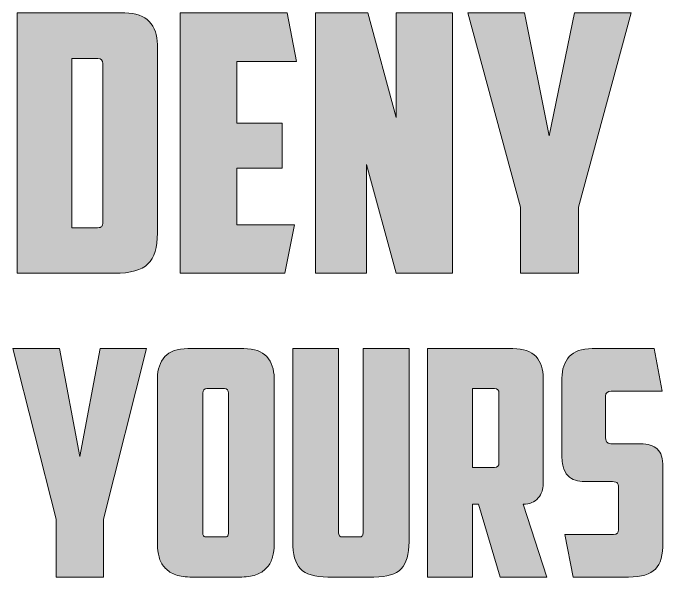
# Model space of a CAD drawing. Header units: inches. Extents: x 0.5 to 14.5, y -15.7 to -1.1.
# Drawn here: x 6.27 to 14.42, y -15.74 to -8.67 of the extents above; entities that cross this region are included whole.
import ezdxf

# ---------------------------------------------------------------- set-up
doc = ezdxf.new("R2010")
doc.units = ezdxf.units.IN
doc.header["$MEASUREMENT"] = 0
doc.layers.add('Layer 1', color=7, linetype='Continuous')

# ---------------------------------------------------------------- blocks, each defined once
blk = doc.blocks.new('block 4')
at = {"layer": 'Layer 1', "true_color": 0xf2f2f2}
h = blk.add_hatch(color=7, dxfattribs=at)
h.dxf.hatch_style = 2
h.paths.add_polyline_path([(7.4068, -15.7366), (6.8122, -15.7366), (6.8122, -15.0103), (6.2719, -12.8747), (6.8549, -12.8747), (7.1076, -14.2247), (7.3641, -12.8747), (7.9471, -12.8747), (7.4068, -15.0103)])
h = blk.add_hatch(color=7, dxfattribs=at)
h.dxf.hatch_style = 2
edge = h.paths.add_edge_path()
edge.add_spline(control_points=[(9.5445, -15.33), (9.5445, -15.3853), (9.538, -15.4373), (9.525, -15.4859), (9.512, -15.5346), (9.49, -15.5774), (9.4589, -15.6142), (9.4279, -15.6511), (9.3864, -15.6807), (9.3346, -15.703), (9.2827, -15.7254), (9.218, -15.7366), (9.1402, -15.7366), (9.1402, -15.7366), (8.4873, -15.7366), (8.4873, -15.7366), (8.4096, -15.7366), (8.3448, -15.7254), (8.293, -15.703), (8.2411, -15.6807), (8.1997, -15.6511), (8.1686, -15.6142), (8.1375, -15.5774), (8.1155, -15.5346), (8.1025, -15.4859), (8.0895, -15.4373), (8.0831, -15.3853), (8.0831, -15.33), (8.0831, -15.33), (8.0831, -13.2458), (8.0831, -13.2458), (8.0831, -13.1327), (8.1135, -13.0425), (8.1744, -12.9754), (8.2353, -12.9083), (8.3318, -12.8747), (8.464, -12.8747), (8.464, -12.8747), (9.1636, -12.8747), (9.1636, -12.8747), (9.2957, -12.8747), (9.3922, -12.9083), (9.4531, -12.9754), (9.514, -13.0425), (9.5445, -13.1327), (9.5445, -13.2458), (9.5445, -13.2458), (9.5445, -15.33), (9.5445, -15.33)], knot_values=[0, 0, 0, 0, 1, 1, 1, 2, 2, 2, 3, 3, 3, 4, 4, 4, 5, 5, 5, 6, 6, 6, 7, 7, 7, 8, 8, 8, 9, 9, 9, 10, 10, 10, 11, 11, 11, 12, 12, 12, 13, 13, 13, 14, 14, 14, 15, 15, 15, 16, 16, 16, 16], degree=3, periodic=1)
edge = h.paths.add_edge_path()
edge.add_spline(control_points=[(8.7011, -13.3761), (8.6674, -13.3761), (8.6505, -13.3945), (8.6505, -13.4313), (8.6505, -13.4313), (8.6505, -15.1761), (8.6505, -15.1761), (8.6505, -15.1972), (8.6538, -15.2123), (8.6603, -15.2214), (8.6667, -15.2307), (8.6816, -15.2353), (8.7049, -15.2353), (8.7049, -15.2353), (8.9187, -15.2353), (8.9187, -15.2353), (8.942, -15.2353), (8.9569, -15.2307), (8.9634, -15.2214), (8.9698, -15.2123), (8.9731, -15.1972), (8.9731, -15.1761), (8.9731, -15.1761), (8.9731, -13.4313), (8.9731, -13.4313), (8.9731, -13.3945), (8.9562, -13.3761), (8.9226, -13.3761), (8.9226, -13.3761), (8.7011, -13.3761), (8.7011, -13.3761)], knot_values=[0, 0, 0, 0, 1, 1, 1, 2, 2, 2, 3, 3, 3, 4, 4, 4, 5, 5, 5, 6, 6, 6, 7, 7, 7, 8, 8, 8, 9, 9, 9, 10, 10, 10, 10], degree=3, periodic=1)
h = blk.add_hatch(color=7, dxfattribs=at)
h.dxf.hatch_style = 2
edge = h.paths.add_edge_path()
edge.add_spline(control_points=[(10.2168, -15.7366), (10.0536, -15.7366), (9.9395, -15.7024), (9.8748, -15.6339), (9.81, -15.5655), (9.7776, -15.4524), (9.7776, -15.2945), (9.7776, -15.2945), (9.7776, -12.8747), (9.7776, -12.8747), (9.7776, -12.8747), (10.3528, -12.8747), (10.3528, -12.8747), (10.3528, -12.8747), (10.3528, -15.1721), (10.3528, -15.1721), (10.3528, -15.1932), (10.356, -15.209), (10.3625, -15.2195), (10.369, -15.23), (10.3839, -15.2353), (10.4072, -15.2353), (10.4072, -15.2353), (10.6055, -15.2353), (10.6055, -15.2353), (10.6288, -15.2353), (10.6437, -15.23), (10.6502, -15.2195), (10.6566, -15.209), (10.6599, -15.1932), (10.6599, -15.1721), (10.6599, -15.1721), (10.6599, -12.8747), (10.6599, -12.8747), (10.6599, -12.8747), (11.2351, -12.8747), (11.2351, -12.8747), (11.2351, -12.8747), (11.2351, -15.2945), (11.2351, -15.2945), (11.2351, -15.4524), (11.2027, -15.5655), (11.1379, -15.6339), (11.0731, -15.7024), (10.9591, -15.7366), (10.7959, -15.7366), (10.7959, -15.7366), (10.2168, -15.7366), (10.2168, -15.7366)], knot_values=[0, 0, 0, 0, 1, 1, 1, 2, 2, 2, 3, 3, 3, 4, 4, 4, 5, 5, 5, 6, 6, 6, 7, 7, 7, 8, 8, 8, 9, 9, 9, 10, 10, 10, 11, 11, 11, 12, 12, 12, 13, 13, 13, 14, 14, 14, 15, 15, 15, 16, 16, 16, 16], degree=3, periodic=1)
h = blk.add_hatch(color=7, dxfattribs=at)
h.dxf.hatch_style = 2
edge = h.paths.add_edge_path()
edge.add_spline(control_points=[(12.918, -14.5721), (12.918, -14.6353), (12.8966, -14.6932), (12.8539, -14.7458), (12.8111, -14.7985), (12.7482, -14.8247), (12.6653, -14.8247), (12.6653, -14.8247), (12.9607, -15.7366), (12.9607, -15.7366), (12.9607, -15.7366), (12.3777, -15.7366), (12.3777, -15.7366), (12.3777, -15.7366), (12.1057, -14.8247), (12.1057, -14.8247), (12.1057, -14.8247), (12.0318, -14.8247), (12.0318, -14.8247), (12.0318, -14.8247), (12.0318, -15.7366), (12.0318, -15.7366), (12.0318, -15.7366), (11.4683, -15.7366), (11.4683, -15.7366), (11.4683, -15.7366), (11.4683, -12.8747), (11.4683, -12.8747), (11.4683, -12.8747), (12.5371, -12.8747), (12.5371, -12.8747), (12.6692, -12.8747), (12.7657, -12.9083), (12.8266, -12.9754), (12.8875, -13.0425), (12.918, -13.1327), (12.918, -13.2458), (12.918, -13.2458), (12.918, -14.5721), (12.918, -14.5721)], knot_values=[0, 0, 0, 0, 1, 1, 1, 2, 2, 2, 3, 3, 3, 4, 4, 4, 5, 5, 5, 6, 6, 6, 7, 7, 7, 8, 8, 8, 9, 9, 9, 10, 10, 10, 11, 11, 11, 12, 12, 12, 13, 13, 13, 13], degree=3, periodic=1)
edge = h.paths.add_edge_path()
edge.add_spline(control_points=[(12.0318, -13.3761), (12.0318, -13.3761), (12.0318, -14.3629), (12.0318, -14.3629), (12.0318, -14.3629), (12.3078, -14.3629), (12.3078, -14.3629), (12.344, -14.3629), (12.3622, -14.3432), (12.3622, -14.3037), (12.3622, -14.3037), (12.3622, -13.4353), (12.3622, -13.4353), (12.3622, -13.3958), (12.344, -13.3761), (12.3078, -13.3761), (12.3078, -13.3761), (12.0318, -13.3761), (12.0318, -13.3761)], knot_values=[0, 0, 0, 0, 1, 1, 1, 2, 2, 2, 3, 3, 3, 4, 4, 4, 5, 5, 5, 6, 6, 6, 6], degree=3, periodic=1)
h = blk.add_hatch(color=7, dxfattribs=at)
h.dxf.hatch_style = 2
edge = h.paths.add_edge_path()
edge.add_spline(control_points=[(13.2911, -15.7366), (13.2911, -15.7366), (13.19, -15.2037), (13.19, -15.2037), (13.19, -15.2037), (13.7963, -15.2037), (13.7963, -15.2037), (13.8404, -15.2037), (13.8624, -15.184), (13.8624, -15.1445), (13.8624, -15.1445), (13.8624, -14.6234), (13.8624, -14.6234), (13.8624, -14.5839), (13.8547, -14.5603), (13.8391, -14.5524), (13.8236, -14.5445), (13.7963, -14.5405), (13.7575, -14.5405), (13.7575, -14.5405), (13.466, -14.5405), (13.466, -14.5405), (13.4245, -14.5405), (13.385, -14.5373), (13.3474, -14.5307), (13.3099, -14.5241), (13.2762, -14.509), (13.2464, -14.4853), (13.2166, -14.4616), (13.1933, -14.4287), (13.1764, -14.3866), (13.1596, -14.3445), (13.1512, -14.2879), (13.1512, -14.2168), (13.1512, -14.2168), (13.1512, -13.2458), (13.1512, -13.2458), (13.1512, -13.1327), (13.1816, -13.0425), (13.2425, -12.9754), (13.3034, -12.9083), (13.3999, -12.8747), (13.5321, -12.8747), (13.5321, -12.8747), (14.3094, -12.8747), (14.3094, -12.8747), (14.3094, -12.8747), (14.4065, -13.4076), (14.4065, -13.4076), (14.4065, -13.4076), (13.7691, -13.4076), (13.7691, -13.4076), (13.7225, -13.4076), (13.6992, -13.4287), (13.6992, -13.4708), (13.6992, -13.4708), (13.6992, -13.9918), (13.6992, -13.9918), (13.6992, -14.0208), (13.7063, -14.0406), (13.7206, -14.0511), (13.7348, -14.0616), (13.7562, -14.0668), (13.7847, -14.0668), (13.7847, -14.0668), (14.1384, -14.0668), (14.1384, -14.0668), (14.229, -14.0668), (14.2983, -14.0886), (14.3463, -14.132), (14.3942, -14.1754), (14.4182, -14.2511), (14.4182, -14.359), (14.4182, -14.359), (14.4182, -15.3024), (14.4182, -15.3024), (14.4182, -15.4603), (14.3864, -15.5721), (14.323, -15.6379), (14.2595, -15.7037), (14.1474, -15.7366), (13.9868, -15.7366), (13.9868, -15.7366), (13.2911, -15.7366), (13.2911, -15.7366)], knot_values=[0, 0, 0, 0, 1, 1, 1, 2, 2, 2, 3, 3, 3, 4, 4, 4, 5, 5, 5, 6, 6, 6, 7, 7, 7, 8, 8, 8, 9, 9, 9, 10, 10, 10, 11, 11, 11, 12, 12, 12, 13, 13, 13, 14, 14, 14, 15, 15, 15, 16, 16, 16, 17, 17, 17, 18, 18, 18, 19, 19, 19, 20, 20, 20, 21, 21, 21, 22, 22, 22, 23, 23, 23, 24, 24, 24, 25, 25, 25, 26, 26, 26, 27, 27, 27, 28, 28, 28, 28], degree=3, periodic=1)
at = {"layer": 'Layer 1', "lineweight": 0}
blk.add_lwpolyline([(7.4068, -15.7366), (6.8122, -15.7366), (6.8122, -15.0103), (6.2719, -12.8747), (6.8549, -12.8747), (7.1076, -14.2247), (7.3641, -12.8747), (7.9471, -12.8747), (7.4068, -15.0103), (7.4068, -15.7366)], dxfattribs=at)
for points, knots in [([(9.5445, -15.33), (9.5445, -15.3853), (9.538, -15.4373), (9.525, -15.4859), (9.512, -15.5346), (9.49, -15.5774), (9.4589, -15.6142), (9.4279, -15.6511), (9.3864, -15.6807), (9.3346, -15.703), (9.2827, -15.7254), (9.218, -15.7366), (9.1402, -15.7366), (9.1402, -15.7366), (8.4873, -15.7366), (8.4873, -15.7366), (8.4096, -15.7366), (8.3448, -15.7254), (8.293, -15.703), (8.2411, -15.6807), (8.1997, -15.6511), (8.1686, -15.6142), (8.1375, -15.5774), (8.1155, -15.5346), (8.1025, -15.4859), (8.0895, -15.4373), (8.0831, -15.3853), (8.0831, -15.33), (8.0831, -15.33), (8.0831, -13.2458), (8.0831, -13.2458), (8.0831, -13.1327), (8.1135, -13.0425), (8.1744, -12.9754), (8.2353, -12.9083), (8.3318, -12.8747), (8.464, -12.8747), (8.464, -12.8747), (9.1636, -12.8747), (9.1636, -12.8747), (9.2957, -12.8747), (9.3922, -12.9083), (9.4531, -12.9754), (9.514, -13.0425), (9.5445, -13.1327), (9.5445, -13.2458), (9.5445, -13.2458), (9.5445, -15.33), (9.5445, -15.33)], [0, 0, 0, 0, 1, 1, 1, 2, 2, 2, 3, 3, 3, 4, 4, 4, 5, 5, 5, 6, 6, 6, 7, 7, 7, 8, 8, 8, 9, 9, 9, 10, 10, 10, 11, 11, 11, 12, 12, 12, 13, 13, 13, 14, 14, 14, 15, 15, 15, 16, 16, 16, 16]), ([(10.2168, -15.7366), (10.0536, -15.7366), (9.9395, -15.7024), (9.8748, -15.6339), (9.81, -15.5655), (9.7776, -15.4524), (9.7776, -15.2945), (9.7776, -15.2945), (9.7776, -12.8747), (9.7776, -12.8747), (9.7776, -12.8747), (10.3528, -12.8747), (10.3528, -12.8747), (10.3528, -12.8747), (10.3528, -15.1721), (10.3528, -15.1721), (10.3528, -15.1932), (10.356, -15.209), (10.3625, -15.2195), (10.369, -15.23), (10.3839, -15.2353), (10.4072, -15.2353), (10.4072, -15.2353), (10.6055, -15.2353), (10.6055, -15.2353), (10.6288, -15.2353), (10.6437, -15.23), (10.6502, -15.2195), (10.6566, -15.209), (10.6599, -15.1932), (10.6599, -15.1721), (10.6599, -15.1721), (10.6599, -12.8747), (10.6599, -12.8747), (10.6599, -12.8747), (11.2351, -12.8747), (11.2351, -12.8747), (11.2351, -12.8747), (11.2351, -15.2945), (11.2351, -15.2945), (11.2351, -15.4524), (11.2027, -15.5655), (11.1379, -15.6339), (11.0731, -15.7024), (10.9591, -15.7366), (10.7959, -15.7366), (10.7959, -15.7366), (10.2168, -15.7366), (10.2168, -15.7366)], [0, 0, 0, 0, 1, 1, 1, 2, 2, 2, 3, 3, 3, 4, 4, 4, 5, 5, 5, 6, 6, 6, 7, 7, 7, 8, 8, 8, 9, 9, 9, 10, 10, 10, 11, 11, 11, 12, 12, 12, 13, 13, 13, 14, 14, 14, 15, 15, 15, 16, 16, 16, 16]), ([(12.918, -14.5721), (12.918, -14.6353), (12.8966, -14.6932), (12.8539, -14.7458), (12.8111, -14.7985), (12.7482, -14.8247), (12.6653, -14.8247), (12.6653, -14.8247), (12.9607, -15.7366), (12.9607, -15.7366), (12.9607, -15.7366), (12.3777, -15.7366), (12.3777, -15.7366), (12.3777, -15.7366), (12.1057, -14.8247), (12.1057, -14.8247), (12.1057, -14.8247), (12.0318, -14.8247), (12.0318, -14.8247), (12.0318, -14.8247), (12.0318, -15.7366), (12.0318, -15.7366), (12.0318, -15.7366), (11.4683, -15.7366), (11.4683, -15.7366), (11.4683, -15.7366), (11.4683, -12.8747), (11.4683, -12.8747), (11.4683, -12.8747), (12.5371, -12.8747), (12.5371, -12.8747), (12.6692, -12.8747), (12.7657, -12.9083), (12.8266, -12.9754), (12.8875, -13.0425), (12.918, -13.1327), (12.918, -13.2458), (12.918, -13.2458), (12.918, -14.5721), (12.918, -14.5721)], [0, 0, 0, 0, 1, 1, 1, 2, 2, 2, 3, 3, 3, 4, 4, 4, 5, 5, 5, 6, 6, 6, 7, 7, 7, 8, 8, 8, 9, 9, 9, 10, 10, 10, 11, 11, 11, 12, 12, 12, 13, 13, 13, 13]), ([(13.2911, -15.7366), (13.2911, -15.7366), (13.19, -15.2037), (13.19, -15.2037), (13.19, -15.2037), (13.7963, -15.2037), (13.7963, -15.2037), (13.8404, -15.2037), (13.8624, -15.184), (13.8624, -15.1445), (13.8624, -15.1445), (13.8624, -14.6234), (13.8624, -14.6234), (13.8624, -14.5839), (13.8547, -14.5603), (13.8391, -14.5524), (13.8236, -14.5445), (13.7963, -14.5405), (13.7575, -14.5405), (13.7575, -14.5405), (13.466, -14.5405), (13.466, -14.5405), (13.4245, -14.5405), (13.385, -14.5373), (13.3474, -14.5307), (13.3099, -14.5241), (13.2762, -14.509), (13.2464, -14.4853), (13.2166, -14.4616), (13.1933, -14.4287), (13.1764, -14.3866), (13.1596, -14.3445), (13.1512, -14.2879), (13.1512, -14.2168), (13.1512, -14.2168), (13.1512, -13.2458), (13.1512, -13.2458), (13.1512, -13.1327), (13.1816, -13.0425), (13.2425, -12.9754), (13.3034, -12.9083), (13.3999, -12.8747), (13.5321, -12.8747), (13.5321, -12.8747), (14.3094, -12.8747), (14.3094, -12.8747), (14.3094, -12.8747), (14.4065, -13.4076), (14.4065, -13.4076), (14.4065, -13.4076), (13.7691, -13.4076), (13.7691, -13.4076), (13.7225, -13.4076), (13.6992, -13.4287), (13.6992, -13.4708), (13.6992, -13.4708), (13.6992, -13.9918), (13.6992, -13.9918), (13.6992, -14.0208), (13.7063, -14.0406), (13.7206, -14.0511), (13.7348, -14.0616), (13.7562, -14.0668), (13.7847, -14.0668), (13.7847, -14.0668), (14.1384, -14.0668), (14.1384, -14.0668), (14.229, -14.0668), (14.2983, -14.0886), (14.3463, -14.132), (14.3942, -14.1754), (14.4182, -14.2511), (14.4182, -14.359), (14.4182, -14.359), (14.4182, -15.3024), (14.4182, -15.3024), (14.4182, -15.4603), (14.3864, -15.5721), (14.323, -15.6379), (14.2595, -15.7037), (14.1474, -15.7366), (13.9868, -15.7366), (13.9868, -15.7366), (13.2911, -15.7366), (13.2911, -15.7366)], [0, 0, 0, 0, 1, 1, 1, 2, 2, 2, 3, 3, 3, 4, 4, 4, 5, 5, 5, 6, 6, 6, 7, 7, 7, 8, 8, 8, 9, 9, 9, 10, 10, 10, 11, 11, 11, 12, 12, 12, 13, 13, 13, 14, 14, 14, 15, 15, 15, 16, 16, 16, 17, 17, 17, 18, 18, 18, 19, 19, 19, 20, 20, 20, 21, 21, 21, 22, 22, 22, 23, 23, 23, 24, 24, 24, 25, 25, 25, 26, 26, 26, 27, 27, 27, 28, 28, 28, 28]), ([(8.7011, -13.3761), (8.6674, -13.3761), (8.6505, -13.3945), (8.6505, -13.4313), (8.6505, -13.4313), (8.6505, -15.1761), (8.6505, -15.1761), (8.6505, -15.1972), (8.6538, -15.2123), (8.6603, -15.2214), (8.6667, -15.2307), (8.6816, -15.2353), (8.7049, -15.2353), (8.7049, -15.2353), (8.9187, -15.2353), (8.9187, -15.2353), (8.942, -15.2353), (8.9569, -15.2307), (8.9634, -15.2214), (8.9698, -15.2123), (8.9731, -15.1972), (8.9731, -15.1761), (8.9731, -15.1761), (8.9731, -13.4313), (8.9731, -13.4313), (8.9731, -13.3945), (8.9562, -13.3761), (8.9226, -13.3761), (8.9226, -13.3761), (8.7011, -13.3761), (8.7011, -13.3761)], [0, 0, 0, 0, 1, 1, 1, 2, 2, 2, 3, 3, 3, 4, 4, 4, 5, 5, 5, 6, 6, 6, 7, 7, 7, 8, 8, 8, 9, 9, 9, 10, 10, 10, 10]), ([(12.0318, -13.3761), (12.0318, -13.3761), (12.0318, -14.3629), (12.0318, -14.3629), (12.0318, -14.3629), (12.3078, -14.3629), (12.3078, -14.3629), (12.344, -14.3629), (12.3622, -14.3432), (12.3622, -14.3037), (12.3622, -14.3037), (12.3622, -13.4353), (12.3622, -13.4353), (12.3622, -13.3958), (12.344, -13.3761), (12.3078, -13.3761), (12.3078, -13.3761), (12.0318, -13.3761), (12.0318, -13.3761)], [0, 0, 0, 0, 1, 1, 1, 2, 2, 2, 3, 3, 3, 4, 4, 4, 5, 5, 5, 6, 6, 6, 6])]:
    blk.add_open_spline(points, degree=3, knots=knots, dxfattribs=at)
blk = doc.blocks.new('block 7')
at = {"layer": 'Layer 1', "true_color": 0xf2f2f2}
h = blk.add_hatch(color=7, dxfattribs=at)
h.dxf.hatch_style = 2
edge = h.paths.add_edge_path()
edge.add_spline(control_points=[(8.0822, -11.427), (8.0822, -11.607), (8.0426, -11.7359), (7.9634, -11.8139), (7.8841, -11.8919), (7.7447, -11.9309), (7.545, -11.9309), (7.545, -11.9309), (6.3232, -11.9309), (6.3232, -11.9309), (6.3232, -11.9309), (6.3232, -8.669), (6.3232, -8.669), (6.3232, -8.669), (7.6734, -8.669), (7.6734, -8.669), (7.8096, -8.669), (7.9118, -8.705), (7.98, -8.777), (8.0481, -8.849), (8.0822, -8.945), (8.0822, -9.065), (8.0822, -9.065), (8.0822, -11.427), (8.0822, -11.427)], knot_values=[0, 0, 0, 0, 1, 1, 1, 2, 2, 2, 3, 3, 3, 4, 4, 4, 5, 5, 5, 6, 6, 6, 7, 7, 7, 8, 8, 8, 8], degree=3, periodic=1)
edge = h.paths.add_edge_path()
edge.add_spline(control_points=[(7.0078, -9.2404), (7.0078, -9.2404), (7.0078, -11.3595), (7.0078, -11.3595), (7.0078, -11.3595), (7.3311, -11.3595), (7.3311, -11.3595), (7.3596, -11.3595), (7.3778, -11.3543), (7.3858, -11.3438), (7.3936, -11.3333), (7.3976, -11.3161), (7.3976, -11.292), (7.3976, -11.292), (7.3976, -9.3034), (7.3976, -9.3034), (7.3976, -9.2614), (7.377, -9.2404), (7.3358, -9.2404), (7.3358, -9.2404), (7.0078, -9.2404), (7.0078, -9.2404)], knot_values=[0, 0, 0, 0, 1, 1, 1, 2, 2, 2, 3, 3, 3, 4, 4, 4, 5, 5, 5, 6, 6, 6, 7, 7, 7, 7], degree=3, periodic=1)
h = blk.add_hatch(color=7, dxfattribs=at)
h.dxf.hatch_style = 2
h.paths.add_polyline_path([(8.3675, -8.669), (9.7081, -8.669), (9.827, -9.2764), (9.0758, -9.2764), (9.0758, -10.0503), (9.6463, -10.0503), (9.6463, -10.6126), (9.0758, -10.6126), (9.0758, -11.3235), (9.7985, -11.3235), (9.6796, -11.9309), (8.3675, -11.9309)])
h = blk.add_hatch(color=7, dxfattribs=at)
h.dxf.hatch_style = 2
h.paths.add_polyline_path([(10.0647, -8.669), (10.7207, -8.669), (11.0725, -9.9783), (11.0725, -8.669), (11.7809, -8.669), (11.7809, -11.9309), (11.0725, -11.9309), (10.7017, -10.5677), (10.7017, -11.9309), (10.0647, -11.9309)])
h = blk.add_hatch(color=7, dxfattribs=at)
h.dxf.hatch_style = 2
h.paths.add_polyline_path([(13.3592, -11.9309), (12.6319, -11.9309), (12.6319, -11.1031), (11.971, -8.669), (12.6841, -8.669), (12.9932, -10.2077), (13.307, -8.669), (14.0201, -8.669), (13.3592, -11.1031)])
at = {"layer": 'Layer 1', "lineweight": 0}
for points in [[(8.3675, -8.669), (9.7081, -8.669), (9.827, -9.2764), (9.0758, -9.2764), (9.0758, -10.0503), (9.6463, -10.0503), (9.6463, -10.6126), (9.0758, -10.6126), (9.0758, -11.3235), (9.7985, -11.3235), (9.6796, -11.9309), (8.3675, -11.9309), (8.3675, -8.669)], [(10.0647, -8.669), (10.7207, -8.669), (11.0725, -9.9783), (11.0725, -8.669), (11.7809, -8.669), (11.7809, -11.9309), (11.0725, -11.9309), (10.7017, -10.5677), (10.7017, -11.9309), (10.0647, -11.9309), (10.0647, -8.669)], [(13.3592, -11.9309), (12.6319, -11.9309), (12.6319, -11.1031), (11.971, -8.669), (12.6841, -8.669), (12.9932, -10.2077), (13.307, -8.669), (14.0201, -8.669), (13.3592, -11.1031), (13.3592, -11.9309)]]:
    blk.add_lwpolyline(points, dxfattribs=at)
for points, knots in [([(8.0822, -11.427), (8.0822, -11.607), (8.0426, -11.7359), (7.9634, -11.8139), (7.8841, -11.8919), (7.7447, -11.9309), (7.545, -11.9309), (7.545, -11.9309), (6.3232, -11.9309), (6.3232, -11.9309), (6.3232, -11.9309), (6.3232, -8.669), (6.3232, -8.669), (6.3232, -8.669), (7.6734, -8.669), (7.6734, -8.669), (7.8096, -8.669), (7.9118, -8.705), (7.98, -8.777), (8.0481, -8.849), (8.0822, -8.945), (8.0822, -9.065), (8.0822, -9.065), (8.0822, -11.427), (8.0822, -11.427)], [0, 0, 0, 0, 1, 1, 1, 2, 2, 2, 3, 3, 3, 4, 4, 4, 5, 5, 5, 6, 6, 6, 7, 7, 7, 8, 8, 8, 8]), ([(7.0078, -9.2404), (7.0078, -9.2404), (7.0078, -11.3595), (7.0078, -11.3595), (7.0078, -11.3595), (7.3311, -11.3595), (7.3311, -11.3595), (7.3596, -11.3595), (7.3778, -11.3543), (7.3858, -11.3438), (7.3936, -11.3333), (7.3976, -11.3161), (7.3976, -11.292), (7.3976, -11.292), (7.3976, -9.3034), (7.3976, -9.3034), (7.3976, -9.2614), (7.377, -9.2404), (7.3358, -9.2404), (7.3358, -9.2404), (7.0078, -9.2404), (7.0078, -9.2404)], [0, 0, 0, 0, 1, 1, 1, 2, 2, 2, 3, 3, 3, 4, 4, 4, 5, 5, 5, 6, 6, 6, 7, 7, 7, 7])]:
    blk.add_open_spline(points, degree=3, knots=knots, dxfattribs=at)
blk = doc.blocks.new('block 2')
at = {"layer": 'Layer 1'}
for name in ['block 7', 'block 4']:
    blk.add_blockref(name, (0, 0), dxfattribs=at)

msp = doc.modelspace()

# ---------------------------------------------------------------- block references
at = {"layer": 'Layer 1'}
msp.add_blockref('block 2', (0, 0), dxfattribs=at)

doc.saveas('drawing.dxf')
